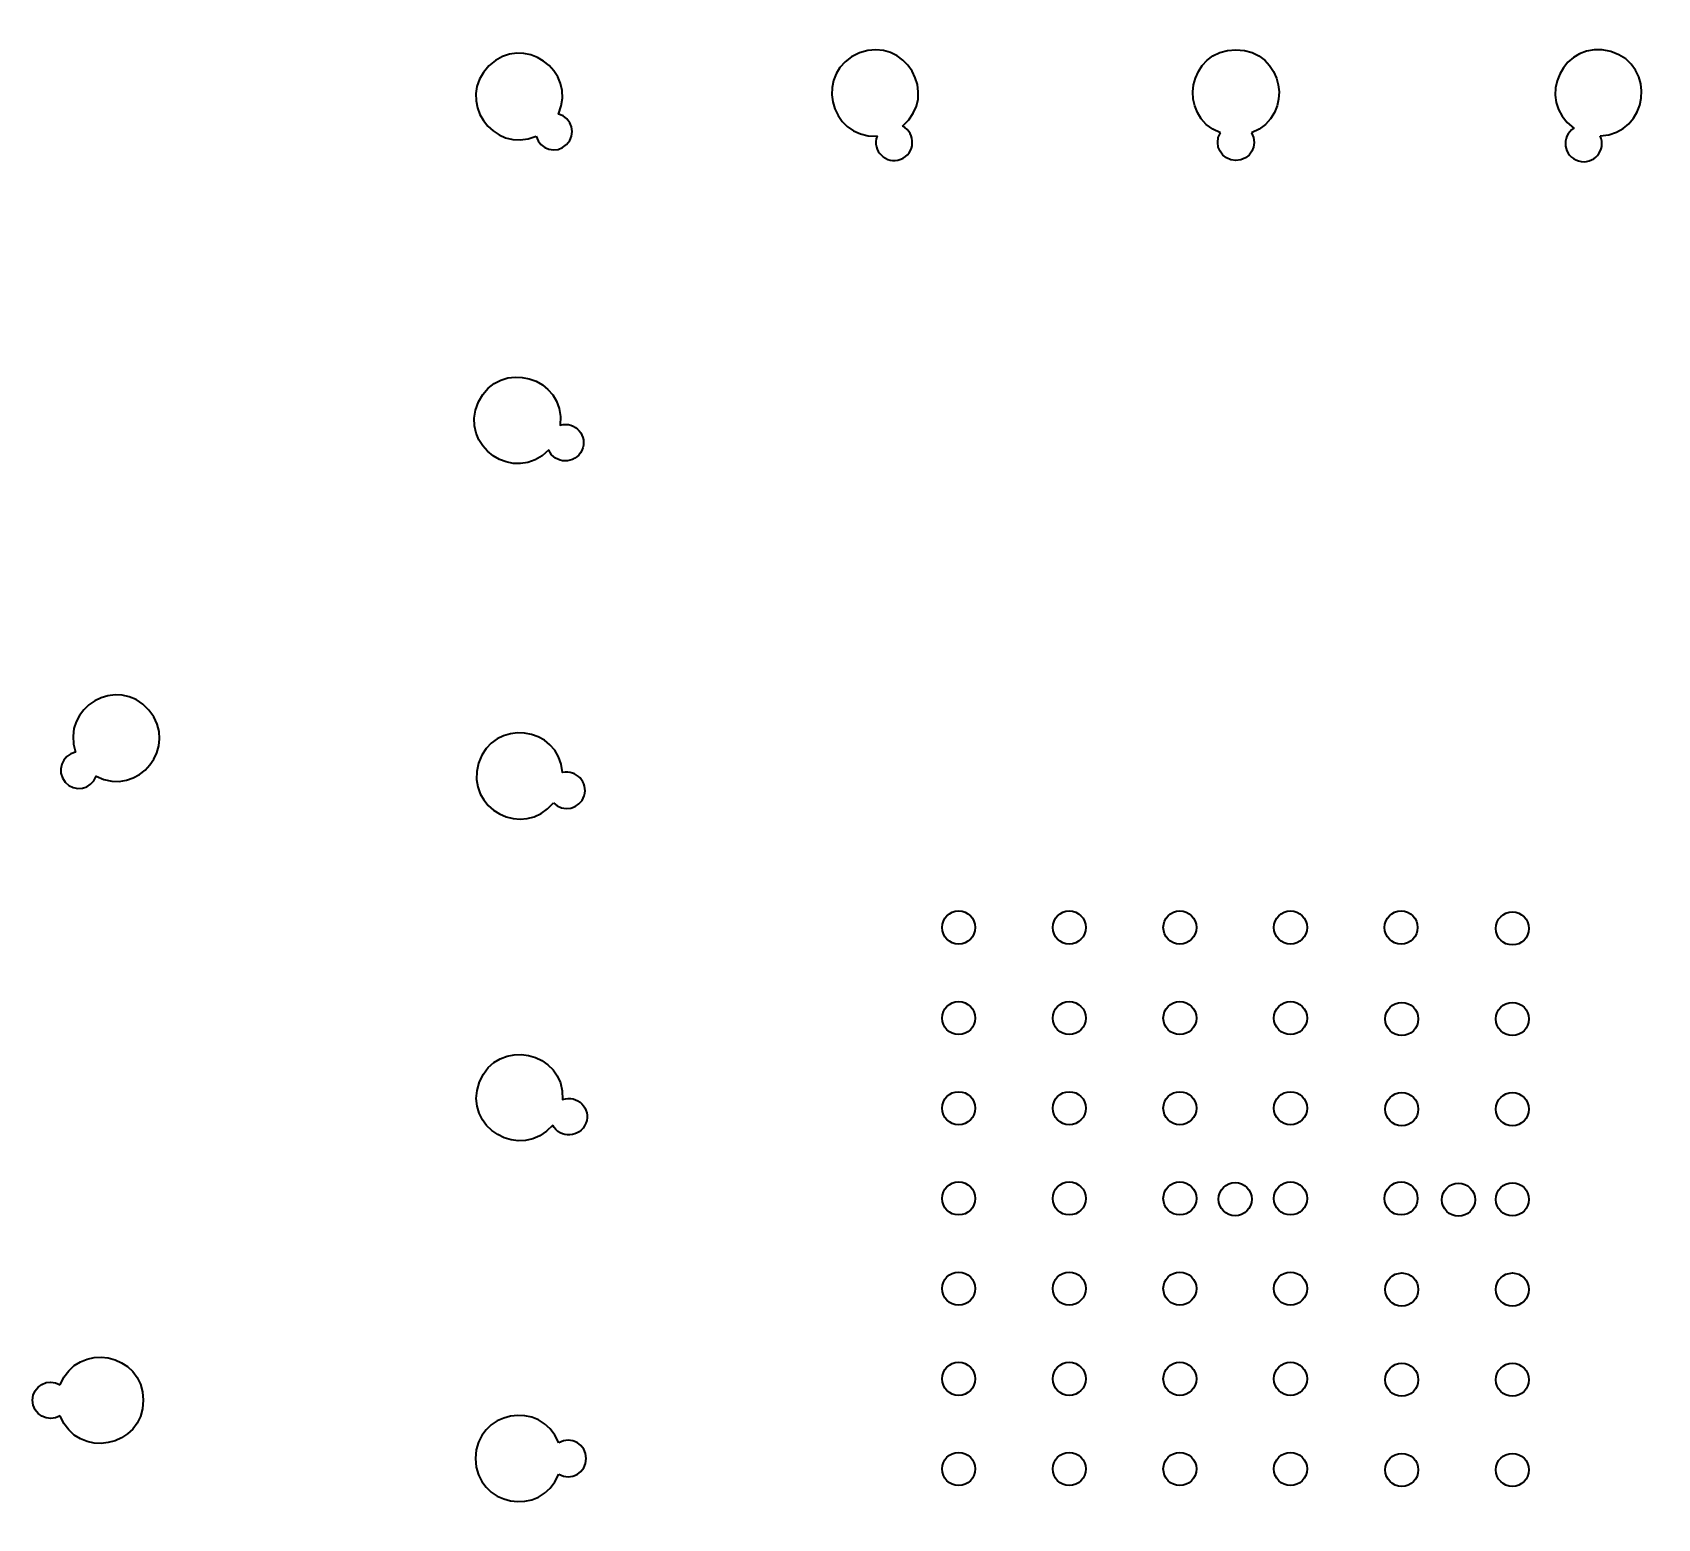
# Model space of a CAD drawing. Header units: millimetres. Extents: x -142 to 80, y -99 to 99.
# Drawn here: x -43.12 to 5.96, y 51.66 to 96.54 of the extents above; entities that cross this region are included whole.
import ezdxf

# ---------------------------------------------------------------- set-up
doc = ezdxf.new("R2010")
doc.units = ezdxf.units.MM
doc.header["$MEASUREMENT"] = 0
doc.layers.add('Layer 1', color=7, linetype='Continuous')

msp = doc.modelspace()

# ---------------------------------------------------------------- linework, layer by layer
at = {"layer": 'Layer 1', "color": 5, "lineweight": 35}
for points, knots in [([(-27.9069, 93.4079), (-29.2268, 92.8411), (-30.3554, 94.5179), (-29.3334, 95.5273), (-29.3334, 95.5273), (-28.3115, 96.5367), (-26.6488, 95.3875), (-27.2318, 94.0748), (-27.2318, 94.0748), (-26.8212, 93.965), (-26.685, 93.4508), (-26.9874, 93.1522), (-26.9874, 93.1522), (-27.2898, 92.8535), (-27.8022, 92.996), (-27.9069, 93.4079)], [0, 0, 0, 0, 0.2, 0.2, 0.2, 0.2, 0.4, 0.4, 0.4, 0.4, 0.6, 0.6, 0.6, 0.6, 1, 1, 1, 1]), ([(-16.8436, 93.7087), (-16.4239, 93.4906), (-16.4571, 92.8794), (-16.898, 92.7081), (-16.898, 92.7081), (-17.339, 92.5367), (-17.7762, 92.9651), (-17.6139, 93.4093), (-17.6139, 93.4093), (-19.0857, 93.34), (-19.5194, 95.3859), (-18.146, 95.9197), (-18.146, 95.9197), (-16.7726, 96.4534), (-15.711, 94.6513), (-16.8436, 93.7087)], [0, 0, 0, 0, 0.2, 0.2, 0.2, 0.2, 0.4, 0.4, 0.4, 0.4, 0.6, 0.6, 0.6, 0.6, 1, 1, 1, 1]), ([(4.2244, 93.4168), (4.4237, 92.9878), (4.0243, 92.524), (3.5705, 92.6574), (3.5705, 92.6574), (3.1166, 92.7907), (3.0317, 93.3969), (3.4315, 93.6498), (3.4315, 93.6498), (2.2232, 94.4931), (3.1284, 96.3786), (4.5421, 95.9631), (4.5421, 95.9631), (5.9557, 95.5476), (5.6968, 93.4722), (4.2244, 93.4168)], [0, 0, 0, 0, 0.2, 0.2, 0.2, 0.2, 0.4, 0.4, 0.4, 0.4, 0.6, 0.6, 0.6, 0.6, 1, 1, 1, 1]), ([(-7.2455, 93.504), (-8.5868, 94.0247), (-8.2139, 96.0158), (-6.7751, 96.0158), (-6.7751, 96.0158), (-5.3363, 96.0158), (-4.9634, 94.0247), (-6.3047, 93.504)], [0, 0, 0, 0, 0.3333333, 0.3333333, 0.3333333, 0.3333333, 1, 1, 1, 1]), ([(-6.3047, 93.504), (-6.0827, 93.1374), (-6.3466, 92.669), (-6.7751, 92.669), (-6.7751, 92.669), (-7.2036, 92.669), (-7.4675, 93.1374), (-7.2455, 93.504)], [0, 0, 0, 0, 0.3333333, 0.3333333, 0.3333333, 0.3333333, 1, 1, 1, 1]), ([(-27.5293, 83.9304), (-27.3402, 83.4969), (-26.7282, 83.4886), (-26.5272, 83.9169), (-26.5272, 83.9169), (-26.3264, 84.3453), (-26.724, 84.8104), (-27.1784, 84.6787), (-27.1784, 84.6787), (-27.0092, 86.1423), (-29.0211, 86.714), (-29.6468, 85.38), (-29.6468, 85.38), (-30.2725, 84.046), (-28.5466, 82.8646), (-27.5293, 83.9304)], [0, 0, 0, 0, 0.2, 0.2, 0.2, 0.2, 0.4, 0.4, 0.4, 0.4, 0.6, 0.6, 0.6, 0.6, 1, 1, 1, 1]), ([(-41.8143, 74.7989), (-42.2888, 76.1546), (-40.5383, 77.165), (-39.6017, 76.076), (-39.6017, 76.076), (-38.6651, 74.987), (-39.926, 73.4073), (-41.1955, 74.0794), (-41.1955, 74.0794), (-41.3334, 73.6774), (-41.8556, 73.577), (-42.1328, 73.8991), (-42.1328, 73.8991), (-42.4099, 74.2214), (-42.2324, 74.7227), (-41.8143, 74.7989)], [0, 0, 0, 0, 0.2, 0.2, 0.2, 0.2, 0.4, 0.4, 0.4, 0.4, 0.6, 0.6, 0.6, 0.6, 1, 1, 1, 1]), ([(-27.387, 73.278), (-28.2819, 72.1543), (-30.0693, 73.0979), (-29.6463, 74.4706), (-29.6463, 74.4706), (-29.2233, 75.8433), (-27.2148, 75.6172), (-27.1076, 74.1848), (-27.1076, 74.1848), (-26.6939, 74.2823), (-26.3307, 73.8937), (-26.4559, 73.4875), (-26.4559, 73.4875), (-26.5811, 73.0813), (-27.1, 72.9646), (-27.387, 73.278)], [0, 0, 0, 0, 0.2, 0.2, 0.2, 0.2, 0.4, 0.4, 0.4, 0.4, 0.6, 0.6, 0.6, 0.6, 1, 1, 1, 1]), ([(-14.6482, 69.5094), (-14.6482, 69.7855), (-14.8721, 70.0094), (-15.1482, 70.0094), (-15.1482, 70.0094), (-15.4244, 70.0094), (-15.6482, 69.7855), (-15.6482, 69.5094), (-15.6482, 69.5094), (-15.6482, 69.2332), (-15.4244, 69.0094), (-15.1482, 69.0094), (-15.1482, 69.0094), (-14.8721, 69.0094), (-14.6482, 69.2332), (-14.6482, 69.5094)], [0, 0, 0, 0, 0.2, 0.2, 0.2, 0.2, 0.4, 0.4, 0.4, 0.4, 0.6, 0.6, 0.6, 0.6, 1, 1, 1, 1]), ([(-11.3079, 69.5094), (-11.3079, 69.7855), (-11.5318, 70.0094), (-11.8079, 70.0094), (-11.8079, 70.0094), (-12.084, 70.0094), (-12.3079, 69.7855), (-12.3079, 69.5094), (-12.3079, 69.5094), (-12.3079, 69.2332), (-12.084, 69.0094), (-11.8079, 69.0094), (-11.8079, 69.0094), (-11.5318, 69.0094), (-11.3079, 69.2332), (-11.3079, 69.5094)], [0, 0, 0, 0, 0.2, 0.2, 0.2, 0.2, 0.4, 0.4, 0.4, 0.4, 0.6, 0.6, 0.6, 0.6, 1, 1, 1, 1]), ([(-7.9676, 69.5094), (-7.9676, 69.7855), (-8.1915, 70.0094), (-8.4676, 70.0094), (-8.4676, 70.0094), (-8.7437, 70.0094), (-8.9676, 69.7855), (-8.9676, 69.5094), (-8.9676, 69.5094), (-8.9676, 69.2332), (-8.7437, 69.0094), (-8.4676, 69.0094), (-8.4676, 69.0094), (-8.1915, 69.0094), (-7.9676, 69.2332), (-7.9676, 69.5094)], [0, 0, 0, 0, 0.2, 0.2, 0.2, 0.2, 0.4, 0.4, 0.4, 0.4, 0.6, 0.6, 0.6, 0.6, 1, 1, 1, 1]), ([(-4.6274, 69.5094), (-4.6274, 69.7855), (-4.8513, 70.0094), (-5.1274, 70.0094), (-5.1274, 70.0094), (-5.4036, 70.0094), (-5.6274, 69.7855), (-5.6274, 69.5094), (-5.6274, 69.5094), (-5.6274, 69.2332), (-5.4036, 69.0094), (-5.1274, 69.0094), (-5.1274, 69.0094), (-4.8513, 69.0094), (-4.6274, 69.2332), (-4.6274, 69.5094)], [0, 0, 0, 0, 0.2, 0.2, 0.2, 0.2, 0.4, 0.4, 0.4, 0.4, 0.6, 0.6, 0.6, 0.6, 1, 1, 1, 1]), ([(-1.2871, 69.5094), (-1.2871, 69.7855), (-1.511, 70.0094), (-1.7871, 70.0094), (-1.7871, 70.0094), (-2.0632, 70.0094), (-2.2871, 69.7855), (-2.2871, 69.5094), (-2.2871, 69.5094), (-2.2871, 69.2332), (-2.0632, 69.0094), (-1.7871, 69.0094), (-1.7871, 69.0094), (-1.511, 69.0094), (-1.2871, 69.2332), (-1.2871, 69.5094)], [0, 0, 0, 0, 0.2, 0.2, 0.2, 0.2, 0.4, 0.4, 0.4, 0.4, 0.6, 0.6, 0.6, 0.6, 1, 1, 1, 1]), ([(2.0731, 69.4813), (2.0731, 69.7574), (1.8493, 69.9812), (1.5731, 69.9812), (1.5731, 69.9812), (1.297, 69.9812), (1.0732, 69.7574), (1.0732, 69.4813), (1.0732, 69.4813), (1.0732, 69.2051), (1.297, 68.9812), (1.5731, 68.9812), (1.5731, 68.9812), (1.8493, 68.9812), (2.0731, 69.2051), (2.0731, 69.4813)], [0, 0, 0, 0, 0.2, 0.2, 0.2, 0.2, 0.4, 0.4, 0.4, 0.4, 0.6, 0.6, 0.6, 0.6, 1, 1, 1, 1]), ([(-14.6482, 66.7739), (-14.6482, 67.05), (-14.8721, 67.2739), (-15.1482, 67.2739), (-15.1482, 67.2739), (-15.4244, 67.2739), (-15.6482, 67.05), (-15.6482, 66.7739), (-15.6482, 66.7739), (-15.6482, 66.4977), (-15.4244, 66.2739), (-15.1482, 66.2739), (-15.1482, 66.2739), (-14.8721, 66.2739), (-14.6482, 66.4977), (-14.6482, 66.7739)], [0, 0, 0, 0, 0.2, 0.2, 0.2, 0.2, 0.4, 0.4, 0.4, 0.4, 0.6, 0.6, 0.6, 0.6, 1, 1, 1, 1]), ([(-11.3079, 66.7739), (-11.3079, 67.05), (-11.5318, 67.2739), (-11.8079, 67.2739), (-11.8079, 67.2739), (-12.084, 67.2739), (-12.3079, 67.05), (-12.3079, 66.7739), (-12.3079, 66.7739), (-12.3079, 66.4977), (-12.084, 66.2739), (-11.8079, 66.2739), (-11.8079, 66.2739), (-11.5318, 66.2739), (-11.3079, 66.4977), (-11.3079, 66.7739)], [0, 0, 0, 0, 0.2, 0.2, 0.2, 0.2, 0.4, 0.4, 0.4, 0.4, 0.6, 0.6, 0.6, 0.6, 1, 1, 1, 1]), ([(-7.9676, 66.7739), (-7.9676, 67.05), (-8.1915, 67.2739), (-8.4676, 67.2739), (-8.4676, 67.2739), (-8.7437, 67.2739), (-8.9676, 67.05), (-8.9676, 66.7739), (-8.9676, 66.7739), (-8.9676, 66.4977), (-8.7437, 66.2739), (-8.4676, 66.2739), (-8.4676, 66.2739), (-8.1915, 66.2739), (-7.9676, 66.4977), (-7.9676, 66.7739)], [0, 0, 0, 0, 0.2, 0.2, 0.2, 0.2, 0.4, 0.4, 0.4, 0.4, 0.6, 0.6, 0.6, 0.6, 1, 1, 1, 1]), ([(-4.6274, 66.7739), (-4.6274, 67.05), (-4.8513, 67.2739), (-5.1274, 67.2739), (-5.1274, 67.2739), (-5.4036, 67.2739), (-5.6274, 67.05), (-5.6274, 66.7739), (-5.6274, 66.7739), (-5.6274, 66.4977), (-5.4036, 66.2739), (-5.1274, 66.2739), (-5.1274, 66.2739), (-4.8513, 66.2739), (-4.6274, 66.4977), (-4.6274, 66.7739)], [0, 0, 0, 0, 0.2, 0.2, 0.2, 0.2, 0.4, 0.4, 0.4, 0.4, 0.6, 0.6, 0.6, 0.6, 1, 1, 1, 1]), ([(-1.2672, 66.7458), (-1.2672, 67.0219), (-1.491, 67.2458), (-1.7672, 67.2458), (-1.7672, 67.2458), (-2.0433, 67.2458), (-2.2672, 67.0219), (-2.2672, 66.7458), (-2.2672, 66.7458), (-2.2672, 66.4696), (-2.0433, 66.2458), (-1.7672, 66.2458), (-1.7672, 66.2458), (-1.491, 66.2458), (-1.2672, 66.4696), (-1.2672, 66.7458)], [0, 0, 0, 0, 0.2, 0.2, 0.2, 0.2, 0.4, 0.4, 0.4, 0.4, 0.6, 0.6, 0.6, 0.6, 1, 1, 1, 1]), ([(2.0731, 66.7458), (2.0731, 67.0219), (1.8493, 67.2458), (1.5731, 67.2458), (1.5731, 67.2458), (1.297, 67.2458), (1.0732, 67.0219), (1.0732, 66.7458), (1.0732, 66.7458), (1.0732, 66.4696), (1.297, 66.2458), (1.5731, 66.2458), (1.5731, 66.2458), (1.8493, 66.2458), (2.0731, 66.4696), (2.0731, 66.7458)], [0, 0, 0, 0, 0.2, 0.2, 0.2, 0.2, 0.4, 0.4, 0.4, 0.4, 0.6, 0.6, 0.6, 0.6, 1, 1, 1, 1]), ([(-27.4078, 63.5419), (-27.1896, 63.1222), (-26.5785, 63.1555), (-26.4072, 63.5965), (-26.4072, 63.5965), (-26.2358, 64.0373), (-26.6641, 64.4745), (-27.1085, 64.3122), (-27.1085, 64.3122), (-27.039, 65.784), (-29.0851, 66.2178), (-29.6188, 64.8445), (-29.6188, 64.8445), (-30.1525, 63.4711), (-28.3504, 62.4094), (-27.4078, 63.5419)], [0, 0, 0, 0, 0.2, 0.2, 0.2, 0.2, 0.4, 0.4, 0.4, 0.4, 0.6, 0.6, 0.6, 0.6, 1, 1, 1, 1]), ([(-14.6482, 64.0504), (-14.6482, 64.3266), (-14.8721, 64.5506), (-15.1482, 64.5506), (-15.1482, 64.5506), (-15.4244, 64.5506), (-15.6482, 64.3266), (-15.6482, 64.0504), (-15.6482, 64.0504), (-15.6482, 63.7743), (-15.4244, 63.5505), (-15.1482, 63.5505), (-15.1482, 63.5505), (-14.8721, 63.5505), (-14.6482, 63.7743), (-14.6482, 64.0504)], [0, 0, 0, 0, 0.2, 0.2, 0.2, 0.2, 0.4, 0.4, 0.4, 0.4, 0.6, 0.6, 0.6, 0.6, 1, 1, 1, 1]), ([(-11.3079, 64.0504), (-11.3079, 64.3266), (-11.5318, 64.5506), (-11.8079, 64.5506), (-11.8079, 64.5506), (-12.084, 64.5506), (-12.3079, 64.3266), (-12.3079, 64.0504), (-12.3079, 64.0504), (-12.3079, 63.7743), (-12.084, 63.5505), (-11.8079, 63.5505), (-11.8079, 63.5505), (-11.5318, 63.5505), (-11.3079, 63.7743), (-11.3079, 64.0504)], [0, 0, 0, 0, 0.2, 0.2, 0.2, 0.2, 0.4, 0.4, 0.4, 0.4, 0.6, 0.6, 0.6, 0.6, 1, 1, 1, 1]), ([(-7.9676, 64.0504), (-7.9676, 64.3266), (-8.1915, 64.5506), (-8.4676, 64.5506), (-8.4676, 64.5506), (-8.7437, 64.5506), (-8.9676, 64.3266), (-8.9676, 64.0504), (-8.9676, 64.0504), (-8.9676, 63.7743), (-8.7437, 63.5505), (-8.4676, 63.5505), (-8.4676, 63.5505), (-8.1915, 63.5505), (-7.9676, 63.7743), (-7.9676, 64.0504)], [0, 0, 0, 0, 0.2, 0.2, 0.2, 0.2, 0.4, 0.4, 0.4, 0.4, 0.6, 0.6, 0.6, 0.6, 1, 1, 1, 1]), ([(-4.6274, 64.0504), (-4.6274, 64.3266), (-4.8513, 64.5506), (-5.1274, 64.5506), (-5.1274, 64.5506), (-5.4036, 64.5506), (-5.6274, 64.3266), (-5.6274, 64.0504), (-5.6274, 64.0504), (-5.6274, 63.7743), (-5.4036, 63.5505), (-5.1274, 63.5505), (-5.1274, 63.5505), (-4.8513, 63.5505), (-4.6274, 63.7743), (-4.6274, 64.0504)], [0, 0, 0, 0, 0.2, 0.2, 0.2, 0.2, 0.4, 0.4, 0.4, 0.4, 0.6, 0.6, 0.6, 0.6, 1, 1, 1, 1]), ([(-1.2672, 64.0223), (-1.2672, 64.2985), (-1.491, 64.5225), (-1.7672, 64.5225), (-1.7672, 64.5225), (-2.0433, 64.5225), (-2.2672, 64.2985), (-2.2672, 64.0223), (-2.2672, 64.0223), (-2.2672, 63.7463), (-2.0433, 63.5223), (-1.7672, 63.5223), (-1.7672, 63.5223), (-1.491, 63.5223), (-1.2672, 63.7463), (-1.2672, 64.0223)], [0, 0, 0, 0, 0.2, 0.2, 0.2, 0.2, 0.4, 0.4, 0.4, 0.4, 0.6, 0.6, 0.6, 0.6, 1, 1, 1, 1]), ([(2.0731, 64.0223), (2.0731, 64.2985), (1.8493, 64.5225), (1.5731, 64.5225), (1.5731, 64.5225), (1.297, 64.5225), (1.0732, 64.2985), (1.0732, 64.0223), (1.0732, 64.0223), (1.0732, 63.7463), (1.297, 63.5223), (1.5731, 63.5223), (1.5731, 63.5223), (1.8493, 63.5223), (2.0731, 63.7463), (2.0731, 64.0223)], [0, 0, 0, 0, 0.2, 0.2, 0.2, 0.2, 0.4, 0.4, 0.4, 0.4, 0.6, 0.6, 0.6, 0.6, 1, 1, 1, 1]), ([(-14.6482, 61.327), (-14.6482, 61.6032), (-14.8721, 61.827), (-15.1482, 61.827), (-15.1482, 61.827), (-15.4244, 61.827), (-15.6482, 61.6032), (-15.6482, 61.327), (-15.6482, 61.327), (-15.6482, 61.0508), (-15.4244, 60.8269), (-15.1482, 60.8269), (-15.1482, 60.8269), (-14.8721, 60.8269), (-14.6482, 61.0508), (-14.6482, 61.327)], [0, 0, 0, 0, 0.2, 0.2, 0.2, 0.2, 0.4, 0.4, 0.4, 0.4, 0.6, 0.6, 0.6, 0.6, 1, 1, 1, 1]), ([(-11.3079, 61.327), (-11.3079, 61.6032), (-11.5318, 61.827), (-11.8079, 61.827), (-11.8079, 61.827), (-12.084, 61.827), (-12.3079, 61.6032), (-12.3079, 61.327), (-12.3079, 61.327), (-12.3079, 61.0508), (-12.084, 60.8269), (-11.8079, 60.8269), (-11.8079, 60.8269), (-11.5318, 60.8269), (-11.3079, 61.0508), (-11.3079, 61.327)], [0, 0, 0, 0, 0.2, 0.2, 0.2, 0.2, 0.4, 0.4, 0.4, 0.4, 0.6, 0.6, 0.6, 0.6, 1, 1, 1, 1]), ([(-7.9676, 61.327), (-7.9676, 61.6032), (-8.1915, 61.827), (-8.4676, 61.827), (-8.4676, 61.827), (-8.7437, 61.827), (-8.9676, 61.6032), (-8.9676, 61.327), (-8.9676, 61.327), (-8.9676, 61.0508), (-8.7437, 60.8269), (-8.4676, 60.8269), (-8.4676, 60.8269), (-8.1915, 60.8269), (-7.9676, 61.0508), (-7.9676, 61.327)], [0, 0, 0, 0, 0.2, 0.2, 0.2, 0.2, 0.4, 0.4, 0.4, 0.4, 0.6, 0.6, 0.6, 0.6, 1, 1, 1, 1]), ([(-6.2976, 61.3053), (-6.2976, 61.5815), (-6.5213, 61.8053), (-6.7975, 61.8053), (-6.7975, 61.8053), (-7.0736, 61.8053), (-7.2975, 61.5815), (-7.2975, 61.3053), (-7.2975, 61.3053), (-7.2975, 61.0291), (-7.0736, 60.8052), (-6.7975, 60.8052), (-6.7975, 60.8052), (-6.5213, 60.8052), (-6.2976, 61.0291), (-6.2976, 61.3053)], [0, 0, 0, 0, 0.2, 0.2, 0.2, 0.2, 0.4, 0.4, 0.4, 0.4, 0.6, 0.6, 0.6, 0.6, 1, 1, 1, 1]), ([(-4.6274, 61.327), (-4.6274, 61.6032), (-4.8513, 61.827), (-5.1274, 61.827), (-5.1274, 61.827), (-5.4036, 61.827), (-5.6274, 61.6032), (-5.6274, 61.327), (-5.6274, 61.327), (-5.6274, 61.0508), (-5.4036, 60.8269), (-5.1274, 60.8269), (-5.1274, 60.8269), (-4.8513, 60.8269), (-4.6274, 61.0508), (-4.6274, 61.327)], [0, 0, 0, 0, 0.2, 0.2, 0.2, 0.2, 0.4, 0.4, 0.4, 0.4, 0.6, 0.6, 0.6, 0.6, 1, 1, 1, 1]), ([(-1.2871, 61.327), (-1.2871, 61.6032), (-1.511, 61.827), (-1.7871, 61.827), (-1.7871, 61.827), (-2.0632, 61.827), (-2.2871, 61.6032), (-2.2871, 61.327), (-2.2871, 61.327), (-2.2871, 61.0508), (-2.0632, 60.8269), (-1.7871, 60.8269), (-1.7871, 60.8269), (-1.511, 60.8269), (-1.2871, 61.0508), (-1.2871, 61.327)], [0, 0, 0, 0, 0.2, 0.2, 0.2, 0.2, 0.4, 0.4, 0.4, 0.4, 0.6, 0.6, 0.6, 0.6, 1, 1, 1, 1]), ([(0.4451, 61.2881), (0.4451, 61.5642), (0.2213, 61.7881), (-0.0548, 61.7881), (-0.0548, 61.7881), (-0.331, 61.7881), (-0.5548, 61.5642), (-0.5548, 61.2881), (-0.5548, 61.2881), (-0.5548, 61.0118), (-0.331, 60.788), (-0.0548, 60.788), (-0.0548, 60.788), (0.2213, 60.788), (0.4451, 61.0118), (0.4451, 61.2881)], [0, 0, 0, 0, 0.2, 0.2, 0.2, 0.2, 0.4, 0.4, 0.4, 0.4, 0.6, 0.6, 0.6, 0.6, 1, 1, 1, 1]), ([(2.0731, 61.2989), (2.0731, 61.5751), (1.8493, 61.7989), (1.5731, 61.7989), (1.5731, 61.7989), (1.297, 61.7989), (1.0732, 61.5751), (1.0732, 61.2989), (1.0732, 61.2989), (1.0732, 61.0227), (1.297, 60.7988), (1.5731, 60.7988), (1.5731, 60.7988), (1.8493, 60.7988), (2.0731, 61.0227), (2.0731, 61.2989)], [0, 0, 0, 0, 0.2, 0.2, 0.2, 0.2, 0.4, 0.4, 0.4, 0.4, 0.6, 0.6, 0.6, 0.6, 1, 1, 1, 1]), ([(-14.6482, 58.6035), (-14.6482, 58.8796), (-14.8721, 59.1035), (-15.1482, 59.1035), (-15.1482, 59.1035), (-15.4244, 59.1035), (-15.6482, 58.8796), (-15.6482, 58.6035), (-15.6482, 58.6035), (-15.6482, 58.3274), (-15.4244, 58.1035), (-15.1482, 58.1035), (-15.1482, 58.1035), (-14.8721, 58.1035), (-14.6482, 58.3274), (-14.6482, 58.6035)], [0, 0, 0, 0, 0.2, 0.2, 0.2, 0.2, 0.4, 0.4, 0.4, 0.4, 0.6, 0.6, 0.6, 0.6, 1, 1, 1, 1]), ([(-11.3079, 58.6035), (-11.3079, 58.8796), (-11.5318, 59.1035), (-11.8079, 59.1035), (-11.8079, 59.1035), (-12.084, 59.1035), (-12.3079, 58.8796), (-12.3079, 58.6035), (-12.3079, 58.6035), (-12.3079, 58.3274), (-12.084, 58.1035), (-11.8079, 58.1035), (-11.8079, 58.1035), (-11.5318, 58.1035), (-11.3079, 58.3274), (-11.3079, 58.6035)], [0, 0, 0, 0, 0.2, 0.2, 0.2, 0.2, 0.4, 0.4, 0.4, 0.4, 0.6, 0.6, 0.6, 0.6, 1, 1, 1, 1]), ([(-7.9676, 58.6035), (-7.9676, 58.8796), (-8.1915, 59.1035), (-8.4676, 59.1035), (-8.4676, 59.1035), (-8.7437, 59.1035), (-8.9676, 58.8796), (-8.9676, 58.6035), (-8.9676, 58.6035), (-8.9676, 58.3274), (-8.7437, 58.1035), (-8.4676, 58.1035), (-8.4676, 58.1035), (-8.1915, 58.1035), (-7.9676, 58.3274), (-7.9676, 58.6035)], [0, 0, 0, 0, 0.2, 0.2, 0.2, 0.2, 0.4, 0.4, 0.4, 0.4, 0.6, 0.6, 0.6, 0.6, 1, 1, 1, 1]), ([(-4.6274, 58.6035), (-4.6274, 58.8796), (-4.8513, 59.1035), (-5.1274, 59.1035), (-5.1274, 59.1035), (-5.4036, 59.1035), (-5.6274, 58.8796), (-5.6274, 58.6035), (-5.6274, 58.6035), (-5.6274, 58.3274), (-5.4036, 58.1035), (-5.1274, 58.1035), (-5.1274, 58.1035), (-4.8513, 58.1035), (-4.6274, 58.3274), (-4.6274, 58.6035)], [0, 0, 0, 0, 0.2, 0.2, 0.2, 0.2, 0.4, 0.4, 0.4, 0.4, 0.6, 0.6, 0.6, 0.6, 1, 1, 1, 1]), ([(-1.2672, 58.5754), (-1.2672, 58.8516), (-1.491, 59.0754), (-1.7672, 59.0754), (-1.7672, 59.0754), (-2.0433, 59.0754), (-2.2672, 58.8516), (-2.2672, 58.5754), (-2.2672, 58.5754), (-2.2672, 58.2993), (-2.0433, 58.0754), (-1.7672, 58.0754), (-1.7672, 58.0754), (-1.491, 58.0754), (-1.2672, 58.2993), (-1.2672, 58.5754)], [0, 0, 0, 0, 0.2, 0.2, 0.2, 0.2, 0.4, 0.4, 0.4, 0.4, 0.6, 0.6, 0.6, 0.6, 1, 1, 1, 1]), ([(2.0731, 58.5754), (2.0731, 58.8516), (1.8493, 59.0754), (1.5731, 59.0754), (1.5731, 59.0754), (1.297, 59.0754), (1.0732, 58.8516), (1.0732, 58.5754), (1.0732, 58.5754), (1.0732, 58.2993), (1.297, 58.0754), (1.5731, 58.0754), (1.5731, 58.0754), (1.8493, 58.0754), (2.0731, 58.2993), (2.0731, 58.5754)], [0, 0, 0, 0, 0.2, 0.2, 0.2, 0.2, 0.4, 0.4, 0.4, 0.4, 0.6, 0.6, 0.6, 0.6, 1, 1, 1, 1]), ([(-42.2823, 55.7019), (-41.7616, 57.0432), (-39.7705, 56.6703), (-39.7705, 55.2315), (-39.7705, 55.2315), (-39.7705, 53.7927), (-41.7616, 53.4198), (-42.2823, 54.7611)], [0, 0, 0, 0, 0.3333333, 0.3333333, 0.3333333, 0.3333333, 1, 1, 1, 1]), ([(-14.6482, 55.8801), (-14.6482, 56.1562), (-14.8721, 56.3801), (-15.1482, 56.3801), (-15.1482, 56.3801), (-15.4244, 56.3801), (-15.6482, 56.1562), (-15.6482, 55.8801), (-15.6482, 55.8801), (-15.6482, 55.604), (-15.4244, 55.3801), (-15.1482, 55.3801), (-15.1482, 55.3801), (-14.8721, 55.3801), (-14.6482, 55.604), (-14.6482, 55.8801)], [0, 0, 0, 0, 0.2, 0.2, 0.2, 0.2, 0.4, 0.4, 0.4, 0.4, 0.6, 0.6, 0.6, 0.6, 1, 1, 1, 1]), ([(-11.3079, 55.8801), (-11.3079, 56.1562), (-11.5318, 56.3801), (-11.8079, 56.3801), (-11.8079, 56.3801), (-12.084, 56.3801), (-12.3079, 56.1562), (-12.3079, 55.8801), (-12.3079, 55.8801), (-12.3079, 55.604), (-12.084, 55.3801), (-11.8079, 55.3801), (-11.8079, 55.3801), (-11.5318, 55.3801), (-11.3079, 55.604), (-11.3079, 55.8801)], [0, 0, 0, 0, 0.2, 0.2, 0.2, 0.2, 0.4, 0.4, 0.4, 0.4, 0.6, 0.6, 0.6, 0.6, 1, 1, 1, 1]), ([(-7.9676, 55.8801), (-7.9676, 56.1562), (-8.1915, 56.3801), (-8.4676, 56.3801), (-8.4676, 56.3801), (-8.7437, 56.3801), (-8.9676, 56.1562), (-8.9676, 55.8801), (-8.9676, 55.8801), (-8.9676, 55.604), (-8.7437, 55.3801), (-8.4676, 55.3801), (-8.4676, 55.3801), (-8.1915, 55.3801), (-7.9676, 55.604), (-7.9676, 55.8801)], [0, 0, 0, 0, 0.2, 0.2, 0.2, 0.2, 0.4, 0.4, 0.4, 0.4, 0.6, 0.6, 0.6, 0.6, 1, 1, 1, 1]), ([(-4.6274, 55.8801), (-4.6274, 56.1562), (-4.8513, 56.3801), (-5.1274, 56.3801), (-5.1274, 56.3801), (-5.4036, 56.3801), (-5.6274, 56.1562), (-5.6274, 55.8801), (-5.6274, 55.8801), (-5.6274, 55.604), (-5.4036, 55.3801), (-5.1274, 55.3801), (-5.1274, 55.3801), (-4.8513, 55.3801), (-4.6274, 55.604), (-4.6274, 55.8801)], [0, 0, 0, 0, 0.2, 0.2, 0.2, 0.2, 0.4, 0.4, 0.4, 0.4, 0.6, 0.6, 0.6, 0.6, 1, 1, 1, 1]), ([(-1.2672, 55.852), (-1.2672, 56.1281), (-1.491, 56.352), (-1.7672, 56.352), (-1.7672, 56.352), (-2.0433, 56.352), (-2.2672, 56.1281), (-2.2672, 55.852), (-2.2672, 55.852), (-2.2672, 55.5758), (-2.0433, 55.352), (-1.7672, 55.352), (-1.7672, 55.352), (-1.491, 55.352), (-1.2672, 55.5758), (-1.2672, 55.852)], [0, 0, 0, 0, 0.2, 0.2, 0.2, 0.2, 0.4, 0.4, 0.4, 0.4, 0.6, 0.6, 0.6, 0.6, 1, 1, 1, 1]), ([(2.0731, 55.852), (2.0731, 56.1281), (1.8493, 56.352), (1.5731, 56.352), (1.5731, 56.352), (1.297, 56.352), (1.0732, 56.1281), (1.0732, 55.852), (1.0732, 55.852), (1.0732, 55.5758), (1.297, 55.352), (1.5731, 55.352), (1.5731, 55.352), (1.8493, 55.352), (2.0731, 55.5758), (2.0731, 55.852)], [0, 0, 0, 0, 0.2, 0.2, 0.2, 0.2, 0.4, 0.4, 0.4, 0.4, 0.6, 0.6, 0.6, 0.6, 1, 1, 1, 1]), ([(-42.2823, 54.7611), (-42.6489, 54.5391), (-43.1173, 54.803), (-43.1173, 55.2315), (-43.1173, 55.2315), (-43.1173, 55.66), (-42.6489, 55.9239), (-42.2823, 55.7019)], [0, 0, 0, 0, 0.3333333, 0.3333333, 0.3333333, 0.3333333, 1, 1, 1, 1]), ([(-27.2276, 53.9439), (-27.7483, 55.2853), (-29.7395, 54.9122), (-29.7395, 53.4734), (-29.7395, 53.4734), (-29.7395, 52.0346), (-27.7483, 51.6616), (-27.2276, 53.003)], [0, 0, 0, 0, 0.3333333, 0.3333333, 0.3333333, 0.3333333, 1, 1, 1, 1]), ([(-27.2276, 53.003), (-26.861, 52.781), (-26.3926, 53.0449), (-26.3926, 53.4734), (-26.3926, 53.4734), (-26.3926, 53.902), (-26.861, 54.1659), (-27.2276, 53.9439)], [0, 0, 0, 0, 0.3333333, 0.3333333, 0.3333333, 0.3333333, 1, 1, 1, 1]), ([(-14.6482, 53.1567), (-14.6482, 53.4328), (-14.8721, 53.6567), (-15.1482, 53.6567), (-15.1482, 53.6567), (-15.4244, 53.6567), (-15.6482, 53.4328), (-15.6482, 53.1567), (-15.6482, 53.1567), (-15.6482, 52.8805), (-15.4244, 52.6567), (-15.1482, 52.6567), (-15.1482, 52.6567), (-14.8721, 52.6567), (-14.6482, 52.8805), (-14.6482, 53.1567)], [0, 0, 0, 0, 0.2, 0.2, 0.2, 0.2, 0.4, 0.4, 0.4, 0.4, 0.6, 0.6, 0.6, 0.6, 1, 1, 1, 1]), ([(-11.3079, 53.1567), (-11.3079, 53.4328), (-11.5318, 53.6567), (-11.8079, 53.6567), (-11.8079, 53.6567), (-12.084, 53.6567), (-12.3079, 53.4328), (-12.3079, 53.1567), (-12.3079, 53.1567), (-12.3079, 52.8805), (-12.084, 52.6567), (-11.8079, 52.6567), (-11.8079, 52.6567), (-11.5318, 52.6567), (-11.3079, 52.8805), (-11.3079, 53.1567)], [0, 0, 0, 0, 0.2, 0.2, 0.2, 0.2, 0.4, 0.4, 0.4, 0.4, 0.6, 0.6, 0.6, 0.6, 1, 1, 1, 1]), ([(-7.9676, 53.1567), (-7.9676, 53.4328), (-8.1915, 53.6567), (-8.4676, 53.6567), (-8.4676, 53.6567), (-8.7437, 53.6567), (-8.9676, 53.4328), (-8.9676, 53.1567), (-8.9676, 53.1567), (-8.9676, 52.8805), (-8.7437, 52.6567), (-8.4676, 52.6567), (-8.4676, 52.6567), (-8.1915, 52.6567), (-7.9676, 52.8805), (-7.9676, 53.1567)], [0, 0, 0, 0, 0.2, 0.2, 0.2, 0.2, 0.4, 0.4, 0.4, 0.4, 0.6, 0.6, 0.6, 0.6, 1, 1, 1, 1]), ([(-4.6274, 53.1567), (-4.6274, 53.4328), (-4.8513, 53.6567), (-5.1274, 53.6567), (-5.1274, 53.6567), (-5.4036, 53.6567), (-5.6274, 53.4328), (-5.6274, 53.1567), (-5.6274, 53.1567), (-5.6274, 52.8805), (-5.4036, 52.6567), (-5.1274, 52.6567), (-5.1274, 52.6567), (-4.8513, 52.6567), (-4.6274, 52.8805), (-4.6274, 53.1567)], [0, 0, 0, 0, 0.2, 0.2, 0.2, 0.2, 0.4, 0.4, 0.4, 0.4, 0.6, 0.6, 0.6, 0.6, 1, 1, 1, 1]), ([(-1.2672, 53.1286), (-1.2672, 53.4047), (-1.491, 53.6285), (-1.7672, 53.6285), (-1.7672, 53.6285), (-2.0433, 53.6285), (-2.2672, 53.4047), (-2.2672, 53.1286), (-2.2672, 53.1286), (-2.2672, 52.8524), (-2.0433, 52.6286), (-1.7672, 52.6286), (-1.7672, 52.6286), (-1.491, 52.6286), (-1.2672, 52.8524), (-1.2672, 53.1286)], [0, 0, 0, 0, 0.2, 0.2, 0.2, 0.2, 0.4, 0.4, 0.4, 0.4, 0.6, 0.6, 0.6, 0.6, 1, 1, 1, 1]), ([(2.0731, 53.1286), (2.0731, 53.4047), (1.8493, 53.6285), (1.5731, 53.6285), (1.5731, 53.6285), (1.297, 53.6285), (1.0732, 53.4047), (1.0732, 53.1286), (1.0732, 53.1286), (1.0732, 52.8524), (1.297, 52.6286), (1.5731, 52.6286), (1.5731, 52.6286), (1.8493, 52.6286), (2.0731, 52.8524), (2.0731, 53.1286)], [0, 0, 0, 0, 0.2, 0.2, 0.2, 0.2, 0.4, 0.4, 0.4, 0.4, 0.6, 0.6, 0.6, 0.6, 1, 1, 1, 1])]:
    msp.add_open_spline(points, degree=3, knots=knots, dxfattribs=at)

doc.saveas('drawing.dxf')
